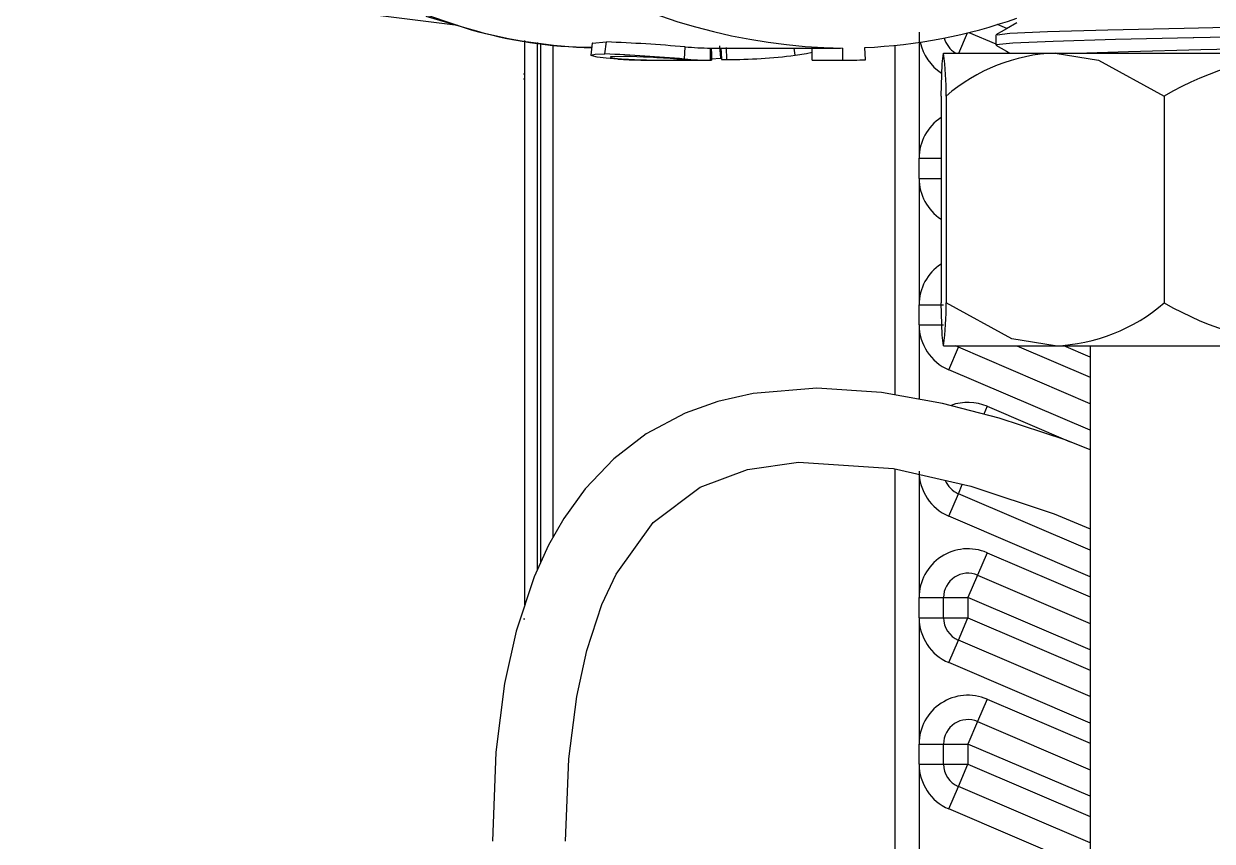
# Model space of a CAD drawing. Header units: millimetres. Extents: x 75 to 2075, y 25 to 1460.
# Drawn here: x 968.1 to 1049.2, y 954.7 to 1010.5 of the extents above; entities that cross this region are included whole.
import ezdxf

# ---------------------------------------------------------------- set-up
doc = ezdxf.new("R2010")
doc.units = ezdxf.units.MM
doc.header["$LTSCALE"] = 5

msp = doc.modelspace()

# ---------------------------------------------------------------- linework, layer by layer
at = {"color": 7, "linetype": 'Continuous', "lineweight": 25}
for p, q in [((997.713, 1010.417), (981.682, 1012.425)), ((1035.208, 1010.197), (1034.564, 1010.473)), ((1029.212, 1009.965), (1029.212, 1001.338)), ((1031.931, 1008.531), (1032.523, 1009.912)), ((1032.615, 1009.935), (1034.446, 1009.15)), ((1002.295, 970.855), (1002.295, 1009.389)), ((1003.129, 1009.249), (1003.129, 973.203)), ((1003.379, 973.752), (1003.379, 1009.207)), ((1004.212, 1009.072), (1004.212, 975.45)), ((1007.76, 1008.464), (1007.864, 1009.289)), ((1013.189, 1008.116), (1013.235, 1008.948)), ((1014.965, 1008.033), (1014.97, 1008.867)), ((1014.97, 1008.867), (1015.008, 1008.866)), ((1015.008, 1008.866), (1023.849, 1008.866)), ((1015.676, 1008.183), (1015.615, 1009.014)), ((1016.089, 1008.084), (1016.053, 1008.916)), ((1020.742, 1008.38), (1020.687, 1008.866)), ((1021.904, 1008.033), (1021.901, 1008.866)), ((1024.005, 1008.033), (1024.002, 1008.866)), ((1025.545, 1008.071), (1025.514, 1008.904)), ((1027.545, 1009.054), (1027.545, 985.177)), ((1011.791, 1008.032), (1015.008, 1008.032)), ((1012.814, 1008.037), (1013.674, 1008.041)), ((1014.965, 1008.033), (1015.029, 1008.033)), ((1015.015, 1008.137), (1015.676, 1008.183)), ((1021.904, 1008.033), (1024.005, 1008.033)), ((1030.882, 1008.531), (1038.503, 1008.531)), ((1038.503, 1008.531), (1056.302, 1008.531)), ((1002.199, 1007.101), (1002.295, 1007.101)), ((1002.199, 1006.772), (1002.295, 1006.772)), ((1030.707, 1005.589), (1030.707, 991.474)), ((1031.058, 1005.589), (1031.058, 991.474)), ((1045.948, 1005.589), (1045.948, 991.474)), ((1029.212, 999.965), (1029.212, 1001.338)), ((1029.212, 1001.338), (1030.707, 1001.338)), ((1029.212, 999.965), (1029.212, 991.338)), ((1029.212, 999.965), (1030.707, 999.965)), ((1029.212, 989.965), (1029.212, 991.338)), ((1029.212, 991.338), (1030.879, 991.338)), ((1029.212, 989.965), (1030.879, 989.965)), ((1029.212, 989.965), (1029.212, 984.881)), ((1030.882, 988.531), (1038.503, 988.531)), ((1031.232, 986.901), (1031.889, 988.433)), ((1031.889, 988.433), (1031.695, 988.531)), ((1031.889, 988.433), (1031.931, 988.531)), ((1040.879, 984.58), (1031.889, 988.433)), ((1035.89, 988.531), (1040.879, 986.393)), ((1038.503, 988.531), (1056.302, 988.531)), ((1040.879, 987.767), (1039.095, 988.531)), ((1040.879, 988.531), (1040.879, 953.032)), ((1040.879, 982.767), (1031.232, 986.901)), ((1033.858, 984.402), (1033.627, 983.862)), ((1033.858, 984.402), (1039.527, 981.972)), ((1027.545, 980.14), (1027.545, 943.25)), ((1029.212, 979.965), (1029.212, 971.338)), ((1031.889, 978.433), (1032.16, 979.065)), ((1031.232, 976.901), (1031.889, 978.433)), ((1040.879, 974.58), (1031.889, 978.433)), ((1040.879, 972.767), (1031.232, 976.901)), ((1033.858, 974.402), (1033.202, 972.87)), ((1033.858, 974.402), (1040.879, 971.393)), ((1033.202, 972.87), (1032.545, 971.338)), ((1033.202, 972.87), (1040.879, 969.58)), ((1029.212, 969.965), (1029.212, 971.338)), ((1029.212, 971.338), (1030.879, 971.338)), ((1030.879, 969.965), (1030.879, 971.338)), ((1030.879, 971.338), (1032.545, 971.338)), ((1032.545, 971.338), (1032.545, 969.965)), ((1040.879, 967.767), (1032.545, 971.338)), ((1002.295, 969.866), (1002.199, 969.866)), ((1029.212, 969.965), (1029.212, 961.338)), ((1029.212, 969.965), (1030.879, 969.965)), ((1030.879, 969.965), (1032.545, 969.965)), ((1031.889, 968.433), (1032.545, 969.965)), ((1032.545, 969.965), (1040.879, 966.393)), ((1031.232, 966.901), (1031.889, 968.433)), ((1040.879, 964.58), (1031.889, 968.433)), ((1040.879, 962.767), (1031.232, 966.901)), ((1033.858, 964.402), (1033.202, 962.87)), ((1033.858, 964.402), (1040.879, 961.393)), ((1033.202, 962.87), (1032.545, 961.338)), ((1033.202, 962.87), (1040.879, 959.58)), ((1029.212, 959.965), (1029.212, 961.338)), ((1029.212, 961.338), (1030.879, 961.338)), ((1030.879, 959.965), (1030.879, 961.338)), ((1030.879, 961.338), (1032.545, 961.338)), ((1032.545, 961.338), (1032.545, 959.965)), ((1040.879, 957.767), (1032.545, 961.338)), ((1029.212, 959.965), (1029.212, 951.338)), ((1029.212, 959.965), (1030.879, 959.965)), ((1030.879, 959.965), (1032.545, 959.965)), ((1031.889, 958.433), (1032.545, 959.965)), ((1032.545, 959.965), (1040.879, 956.393)), ((1031.232, 956.901), (1031.889, 958.433)), ((1040.879, 954.58), (1031.889, 958.433)), ((1040.259, 953.032), (1031.232, 956.901))]:
    msp.add_line(p, q, dxfattribs=at)
at = {"color": 7, "linetype": 'Continuous', "lineweight": 25, "flags": 128}
for points in [[(993.204, 1094.037), (990.143, 1092.52), (986.104, 1089.956), (982.363, 1086.893), (978.969, 1083.372), (975.97, 1079.441), (973.405, 1075.152), (971.309, 1070.565), (969.711, 1065.74), (968.631, 1060.743), (968.086, 1055.643), (968.081, 1050.506), (968.618, 1045.404), (969.689, 1040.406), (971.279, 1035.578), (973.366, 1030.986), (975.924, 1026.692), (978.917, 1022.754), (982.304, 1019.226), (986.04, 1016.155), (990.074, 1013.582), (994.352, 1011.544), (998.623, 1010.117)], [(995.538, 1011.054), (998.487, 1010.191)], [(1034.53, 1009.764), (1035.401, 1009.877), (1037.984, 1009.993), (1042.096, 1010.117), (1047.317, 1010.239), (1053.166, 1010.356), (1059.362, 1010.481), (1065.171, 1010.599), (1070.246, 1010.719), (1074.194, 1010.844), (1076.576, 1010.96), (1077.236, 1011.072)], [(1035.893, 1010.592), (1035.177, 1010.179), (1034.459, 1009.764)], [(1034.558, 1009.087), (1034.465, 1009.105), (1035.603, 1009.228), (1038.353, 1009.345), (1042.611, 1009.469), (1047.912, 1009.59), (1047.966, 1009.591), (1053.524, 1009.702), (1059.362, 1009.819), (1065.171, 1009.938), (1070.246, 1010.058), (1074.194, 1010.183), (1076.576, 1010.299), (1077.15, 1010.396)], [(1034.446, 1009.748), (1034.446, 1009.418), (1034.446, 1009.087)], [(1039.951, 1008.531), (1043.497, 1008.642), (1048.445, 1008.763), (1053.96, 1008.881), (1059.737, 1009.006), (1064.528, 1009.111), (1068.782, 1009.217), (1072.254, 1009.328), (1074.981, 1009.457), (1075.193, 1009.472), (1075.725, 1009.568)], [(1006.896, 1009.206), (1006.849, 1008.794), (1006.802, 1008.381)], [(1006.906, 1009.206), (1006.898, 1009.212), (1007.864, 1009.289)], [(1015.049, 1008.033), (1015.048, 1008.449), (1015.047, 1008.866)], [(1015.669, 1008.866), (1015.687, 1008.516), (1015.708, 1008.1)], [(1034.459, 1009.073), (1035.175, 1008.659), (1035.396, 1008.531)], [(1008.636, 1008.116), (1007.853, 1008.181), (1007.235, 1008.258), (1006.878, 1008.331), (1006.803, 1008.385), (1007.094, 1008.45), (1007.76, 1008.464)], [(1009.017, 1008.292), (1008.157, 1008.266), (1008.117, 1008.242), (1008.271, 1008.204), (1008.627, 1008.159), (1009.169, 1008.115)], [(1013.703, 1008.045), (1013.717, 1008.047), (1013.558, 1008.059), (1013.208, 1008.081), (1012.67, 1008.116)], [(1015.724, 1008.101), (1015.727, 1008.094), (1016.089, 1008.084)], [(1020.742, 1008.38), (1021.522, 1008.502), (1021.902, 1008.581)], [(1030.707, 1005.589), (1030.796, 1007.803), (1030.882, 1008.531)], [(1038.503, 1008.531), (1041.459, 1008.052), (1045.948, 1005.589)], [(1030.882, 988.531), (1030.796, 989.26), (1030.707, 991.474)], [(1038.503, 988.531), (1035.547, 989.011), (1031.058, 991.474)], [(1040.879, 981.435), (1039.255, 982.081), (1034.671, 983.595), (1030.802, 984.598), (1026.651, 985.336), (1022.23, 985.632), (1017.871, 985.277), (1015.47, 984.728), (1013.244, 983.932), (1010.576, 982.512), (1008.364, 980.819), (1006.405, 978.763), (1004.953, 976.749), (1003.914, 974.929), (1002.923, 972.75), (1001.695, 969.041), (1000.912, 965.465), (1000.317, 960.772), (1000.075, 954.699)], [(1005.075, 954.699), (1005.298, 960.337), (1005.832, 964.579), (1006.515, 967.721), (1007.557, 970.877), (1008.519, 972.944), (1011.056, 976.476), (1014.259, 978.881), (1017.483, 980.094), (1020.973, 980.593), (1027.464, 980.159), (1032.741, 978.949), (1038.437, 977.052), (1040.879, 976.044)]]:
    msp.add_lwpolyline(points, dxfattribs=at)
at = {"color": 7, "linetype": 'Continuous', "lineweight": 25}
for centre, radius, start, end in [((1024.514, 1048.096), 39.233, 210.24758, 269.25184), ((1023.796, 1045.696), 36.832, 272.67235, 289.14925), ((1006.85, 1037.283), 28.354, 252.84536, 270.02882), ((1008.122, 1045.521), 36.656, 254.98033, 268.02989), ((1032.545, 1009.965), 1.667, 194.05127, 239.32115), ((1003.372, 896.304), 113.074, 84.99607, 87.72338), ((1015.674, 1042.526), 33.667, 265.84623, 268.80154), ((1032.545, 1009.965), 3.333, 191.96509, 237.2485), ((1002.968, 891.225), 117.337, 85.00258, 87.65947), ((1011.465, 1055.58), 47.548, 266.58942, 270.39287), ((1008.272, 954.962), 53.336, 85.26917, 89.19947), ((1011.345, 1042.382), 34.336, 266.36656, 269.07674), ((1012.573, 1123.306), 115.269, 269.1146, 270.11994), ((1015.666, 1042.226), 34.2, 265.84729, 268.82508), ((1016.046, 1045.466), 37.382, 270.06472, 277.2162), ((1023.849, 1045.098), 37.066, 270.24012, 272.62234), ((1010.239, 1005.823), 20.82, 359.35424, 7.47326), ((1038.981, 996.43), 12.11, 92.26365, 130.86631), ((1056.827, 986.997), 21.541, 91.3966, 120.33384), ((1032.545, 1001.338), 3.333, 123.47558, 180), ((1032.545, 999.965), 3.333, 180, 236.52442), ((1032.545, 991.338), 3.333, 123.47558, 180), ((1010.093, 991.248), 20.966, 352.55499, 0.6175), ((1038.025, 1000.632), 12.11, 272.26365, 310.86631), ((1056.824, 1010.053), 21.528, 239.6572, 268.61235), ((1032.545, 989.965), 3.333, 180, 246.80141), ((1032.545, 981.338), 3.333, 66.80141, 110.11963), ((1032.545, 979.965), 3.333, 180, 246.80141), ((1032.545, 979.965), 1.667, 201.81814, 246.80141), ((1032.545, 971.338), 3.333, 66.80141, 180), ((1032.545, 971.338), 1.667, 66.80141, 180), ((1032.545, 969.965), 3.333, 180, 246.80141), ((1032.545, 969.965), 1.667, 180, 246.80141), ((1032.545, 961.338), 3.333, 66.80141, 180), ((1032.545, 961.338), 1.667, 66.80141, 180), ((1032.545, 959.965), 3.333, 180, 246.80141), ((1032.545, 959.965), 1.667, 180, 246.80141)]:
    msp.add_arc(centre, radius, start, end, dxfattribs=at)

doc.saveas('drawing.dxf')
